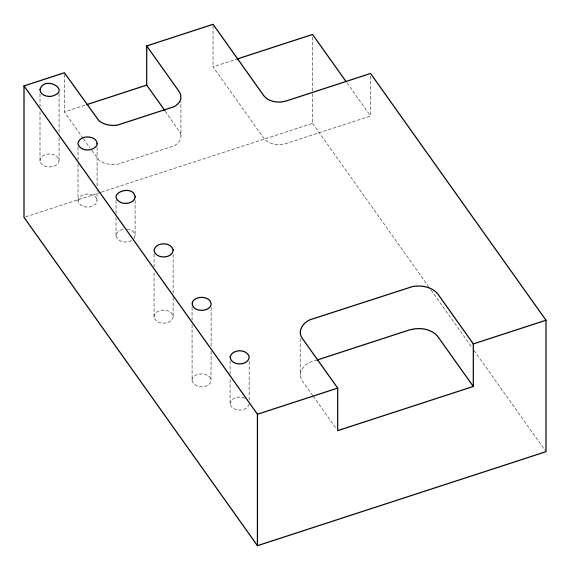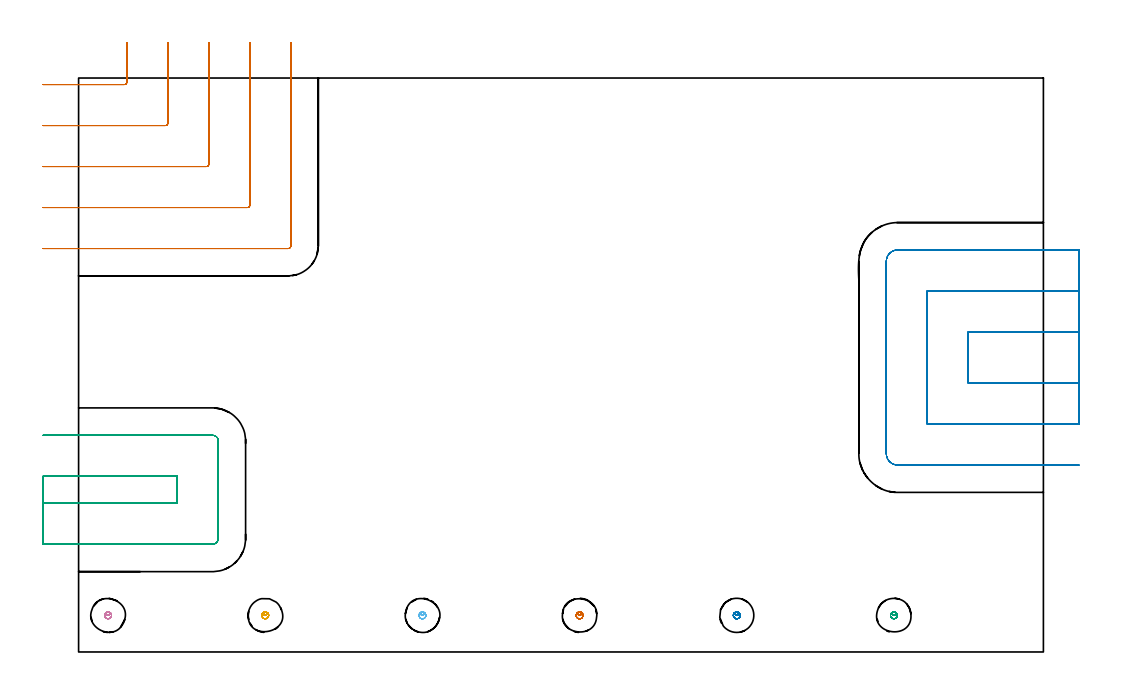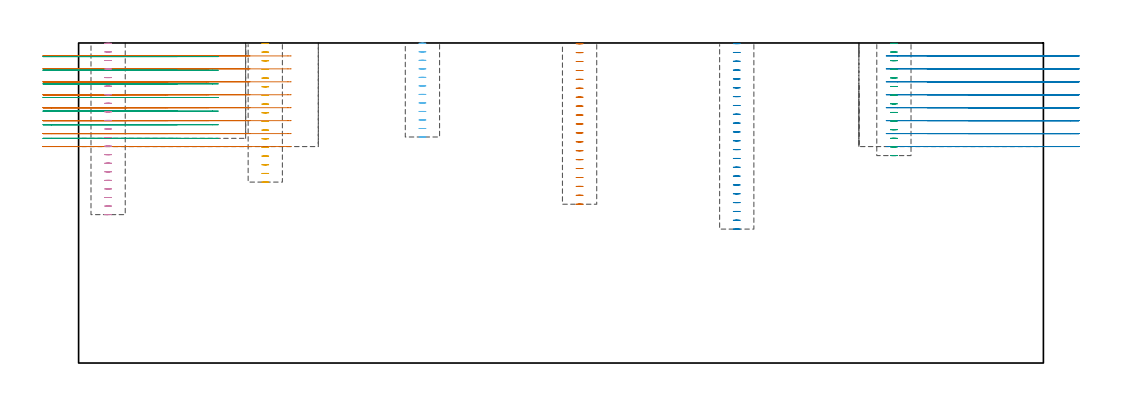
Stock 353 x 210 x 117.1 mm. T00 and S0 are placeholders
(PLAN: 9 operations, 1 tool changes, 30.3 min)
(1 MILL_CORNER_NOTCH_RECTANGULAR | CORNER_NOTCH_RECTANGULAR | UGT0201_094 | Follow Part, ap 5, ae 75% | 9.49 min | 239664 mm3)
(2 MILL_SLOT | SLOT_PARTIAL_RECTANGULAR | UGT0201_094 | Follow Part, ap 5, ae 75% | 11.05 min | 249267 mm3)
(3 MILL_SLOT_1 | SLOT_PARTIAL_RECTANGULAR_1 | UGT0201_094 | Follow Part, ap 5, ae 75% | 4.73 min | 125546 mm3)
(4 MILL_BLIND_HOLE_FROM_SOLID_MATERIAL | STEP1POCKET | NXT0201_010 | Spiral | 1 min | 7709 mm3)
(5 MILL_BLIND_HOLE_FROM_SOLID_MATERIAL_1 | STEP1POCKET_1 | NXT0201_010 | Spiral | 0.81 min | 6237 mm3)
(6 MILL_BLIND_HOLE_FROM_SOLID_MATERIAL_2 | STEP1POCKET_2 | NXT0201_010 | Spiral | 0.57 min | 4212 mm3)
(7 MILL_BLIND_HOLE_FROM_SOLID_MATERIAL_3 | STEP1POCKET_3 | NXT0201_010 | Spiral | 0.91 min | 7256 mm3)
(8 MILL_BLIND_HOLE_FROM_SOLID_MATERIAL_4 | STEP1POCKET_4 | NXT0201_010 | Spiral | 1.05 min | 8359 mm3)
(9 MILL_BLIND_HOLE_FROM_SOLID_MATERIAL_5 | STEP1POCKET_5 | NXT0201_010 | Spiral | 0.67 min | 5020 mm3)
(TOOL UGT0201_094 | End mill 20 mm | D20 FL38 Z4)
(TOOL NXT0201_010 | ENDMILL 10mm [2P460-1000-NA 1630] | D10 FL30 Z6)
(OP 1 MILL_CORNER_NOTCH_RECTANGULAR)
G17 G21 G94 G90
T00 M6
G54
G17 G0 G90 X-13. Y207.6 S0 M3
G43 Z127.1 H0
Z112.362
G94 G1 X-10. F250.
X16.705 F500.
G3 X17.7 Y208.595 R1.
G1 Y220.
Y223. F250.
G0 Z127.1
X-13. Y192.6
Z112.362
G1 X-10.
X31.705 F500.
G3 X32.7 Y193.595 R1.
G1 Y220.
Y223. F250.
G0 Z127.1
X-13. Y177.6
Z112.362
G1 X-10.
X46.705 F500.
G3 X47.7 Y178.595 R1.
G1 Y220.
Y223. F250.
G0 Z127.1
X-13. Y162.6
Z112.362
G1 X-10.
X61.704 F500.
G3 X62.7 Y163.596 R1.
G1 Y220.
Y223. F250.
G0 Z127.1
X-13. Y147.6
Z112.362
G1 X-10.
X76.6 F500.
G3 X77.7 Y148.7 R1.1
G1 Y220.
Y223. F250.
G0 Z127.1
X-13. Y207.6
Z107.625
G1 X-10.
X16.705 F500.
G3 X17.7 Y208.595 R1.
G1 Y220.
Y223. F250.
G0 Z127.1
X-13. Y192.6
Z107.625
G1 X-10.
X31.705 F500.
G3 X32.7 Y193.595 R1.
G1 Y220.
Y223. F250.
G0 Z127.1
X-13. Y177.6
Z107.625
G1 X-10.
X46.705 F500.
G3 X47.7 Y178.595 R1.
G1 Y220.
Y223. F250.
G0 Z127.1
X-13. Y162.6
Z107.625
G1 X-10.
X61.704 F500.
G3 X62.7 Y163.596 R1.
G1 Y220.
Y223. F250.
G0 Z127.1
X-13. Y147.6
Z107.625
G1 X-10.
X76.6 F500.
G3 X77.7 Y148.7 R1.1
G1 Y220.
Y223. F250.
G0 Z127.1
X-13. Y207.6
Z102.887
G1 X-10.
X16.705 F500.
G3 X17.7 Y208.595 R1.
G1 Y220.
Y223. F250.
G0 Z127.1
X-13. Y192.6
Z102.887
G1 X-10.
X31.705 F500.
G3 X32.7 Y193.595 R1.
G1 Y220.
Y223. F250.
G0 Z127.1
X-13. Y177.6
Z102.887
G1 X-10.
X46.705 F500.
G3 X47.7 Y178.595 R1.
G1 Y220.
Y223. F250.
G0 Z127.1
X-13. Y162.6
Z102.887
G1 X-10.
X61.704 F500.
G3 X62.7 Y163.596 R1.
G1 Y220.
Y223. F250.
G0 Z127.1
X-13. Y147.6
Z102.887
G1 X-10.
X76.6 F500.
G3 X77.7 Y148.7 R1.1
G1 Y220.
Y223. F250.
G0 Z127.1
X-13. Y207.6
Z98.15
G1 X-10.
X16.705 F500.
G3 X17.7 Y208.595 R1.
G1 Y220.
Y223. F250.
G0 Z127.1
X-13. Y192.6
Z98.15
G1 X-10.
X31.705 F500.
G3 X32.7 Y193.595 R1.
G1 Y220.
Y223. F250.
G0 Z127.1
X-13. Y177.6
Z98.15
G1 X-10.
X46.705 F500.
G3 X47.7 Y178.595 R1.
G1 Y220.
Y223. F250.
G0 Z127.1
X-13. Y162.6
Z98.15
G1 X-10.
X61.704 F500.
G3 X62.7 Y163.596 R1.
G1 Y220.
Y223. F250.
G0 Z127.1
X-13. Y147.6
Z98.15
G1 X-10.
X76.6 F500.
G3 X77.7 Y148.7 R1.1
G1 Y220.
Y223. F250.
G0 Z127.1
X-13. Y207.6
Z93.412
G1 X-10.
X16.705 F500.
G3 X17.7 Y208.595 R1.
G1 Y220.
Y223. F250.
G0 Z127.1
X-13. Y192.6
Z93.412
G1 X-10.
X31.705 F500.
G3 X32.7 Y193.595 R1.
G1 Y220.
Y223. F250.
G0 Z127.1
X-13. Y177.6
Z93.412
G1 X-10.
X46.705 F500.
G3 X47.7 Y178.595 R1.
G1 Y220.
Y223. F250.
G0 Z127.1
X-13. Y162.6
Z93.412
G1 X-10.
X61.704 F500.
G3 X62.7 Y163.596 R1.
G1 Y220.
Y223. F250.
G0 Z127.1
X-13. Y147.6
Z93.412
G1 X-10.
X76.6 F500.
G3 X77.7 Y148.7 R1.1
G1 Y220.
Y223. F250.
G0 Z127.1
X-13. Y207.6
Z88.675
G1 X-10.
X16.705 F500.
G3 X17.7 Y208.595 R1.
G1 Y220.
Y223. F250.
G0 Z127.1
X-13. Y192.6
Z88.675
G1 X-10.
X31.705 F500.
G3 X32.7 Y193.595 R1.
G1 Y220.
Y223. F250.
G0 Z127.1
X-13. Y177.6
Z88.675
G1 X-10.
X46.705 F500.
G3 X47.7 Y178.595 R1.
G1 Y220.
Y223. F250.
G0 Z127.1
X-13. Y162.6
Z88.675
G1 X-10.
X61.704 F500.
G3 X62.7 Y163.596 R1.
G1 Y220.
Y223. F250.
G0 Z127.1
X-13. Y147.6
Z88.675
G1 X-10.
X76.6 F500.
G3 X77.7 Y148.7 R1.1
G1 Y220.
Y223. F250.
G0 Z127.1
X-13. Y207.6
Z83.937
G1 X-10.
X16.705 F500.
G3 X17.7 Y208.595 R1.
G1 Y220.
Y223. F250.
G0 Z127.1
X-13. Y192.6
Z83.937
G1 X-10.
X31.705 F500.
G3 X32.7 Y193.595 R1.
G1 Y220.
Y223. F250.
G0 Z127.1
X-13. Y177.6
Z83.937
G1 X-10.
X46.705 F500.
G3 X47.7 Y178.595 R1.
G1 Y220.
Y223. F250.
G0 Z127.1
X-13. Y162.6
Z83.937
G1 X-10.
X61.704 F500.
G3 X62.7 Y163.596 R1.
G1 Y220.
Y223. F250.
G0 Z127.1
X-13. Y147.6
Z83.937
G1 X-10.
X76.6 F500.
G3 X77.7 Y148.7 R1.1
G1 Y220.
Y223. F250.
G0 Z127.1
X-13. Y207.6
Z79.2
G1 X-10.
X16.705 F500.
G3 X17.7 Y208.595 R1.
G1 Y220.
Y223. F250.
G0 Z127.1
X-13. Y192.6
Z79.2
G1 X-10.
X31.705 F500.
G3 X32.7 Y193.595 R1.
G1 Y220.
Y223. F250.
G0 Z127.1
X-13. Y177.6
Z79.2
G1 X-10.
X46.705 F500.
G3 X47.7 Y178.595 R1.
G1 Y220.
Y223. F250.
G0 Z127.1
X-13. Y162.6
Z79.2
G1 X-10.
X61.704 F500.
G3 X62.7 Y163.596 R1.
G1 Y220.
Y223. F250.
G0 Z127.1
X-13. Y147.6
Z79.2
G1 X-10.
X76.6 F500.
G3 X77.7 Y148.7 R1.1
G1 Y220.
Y223. F250.
G0 Z127.1
M5
M2
(OP 2 MILL_SLOT)
G17 G21 G94 G90
T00 M6
G54
G17 G0 G90 X366. Y117.1 S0 M3
G43 Z127.1 H0
Z112.362
G94 G1 X363. F250.
X325.5 F500.
Y98.4
X363.
X366. F250.
Y132.1
X363.
X310.5 F500.
Y83.4
X363.
X366. F250.
Y147.1
X363.
X299.7 F500.
G3 X295.5 Y142.9 R4.2
G1 Y72.6
G3 X299.7 Y68.4 R4.2
G1 X363.
X366. F250.
G0 Y117.1 Z107.625
G1 X363.
X325.5 F500.
Y98.4
X363.
X366. F250.
Y132.1
X363.
X310.5 F500.
Y83.4
X363.
X366. F250.
Y147.1
X363.
X299.7 F500.
G3 X295.5 Y142.9 R4.2
G1 Y72.6
G3 X299.7 Y68.4 R4.2
G1 X363.
X366. F250.
G0 Y117.1 Z102.887
G1 X363.
X325.5 F500.
Y98.4
X363.
X366. F250.
Y132.1
X363.
X310.5 F500.
Y83.4
X363.
X366. F250.
Y147.1
X363.
X299.7 F500.
G3 X295.5 Y142.9 R4.2
G1 Y72.6
G3 X299.7 Y68.4 R4.2
G1 X363.
X366. F250.
G0 Y117.1 Z98.15
G1 X363.
X325.5 F500.
Y98.4
X363.
X366. F250.
Y132.1
X363.
X310.5 F500.
Y83.4
X363.
X366. F250.
Y147.1
X363.
X299.7 F500.
G3 X295.5 Y142.9 R4.2
G1 Y72.6
G3 X299.7 Y68.4 R4.2
G1 X363.
X366. F250.
G0 Y117.1 Z93.412
G1 X363.
X325.5 F500.
Y98.4
X363.
X366. F250.
Y132.1
X363.
X310.5 F500.
Y83.4
X363.
X366. F250.
Y147.1
X363.
X299.7 F500.
G3 X295.5 Y142.9 R4.2
G1 Y72.6
G3 X299.7 Y68.4 R4.2
G1 X363.
X366. F250.
G0 Y117.1 Z88.675
G1 X363.
X325.5 F500.
Y98.4
X363.
X366. F250.
Y132.1
X363.
X310.5 F500.
Y83.4
X363.
X366. F250.
Y147.1
X363.
X299.7 F500.
G3 X295.5 Y142.9 R4.2
G1 Y72.6
G3 X299.7 Y68.4 R4.2
G1 X363.
X366. F250.
G0 Y117.1 Z83.937
G1 X363.
X325.5 F500.
Y98.4
X363.
X366. F250.
Y132.1
X363.
X310.5 F500.
Y83.4
X363.
X366. F250.
Y147.1
X363.
X299.7 F500.
G3 X295.5 Y142.9 R4.2
G1 Y72.6
G3 X299.7 Y68.4 R4.2
G1 X363.
X366. F250.
G0 Y117.1 Z79.2
G1 X363.
X325.5 F500.
Y98.4
X363.
X366. F250.
Y132.1
X363.
X310.5 F500.
Y83.4
X363.
X366. F250.
Y147.1
X363.
X299.7 F500.
G3 X295.5 Y142.9 R4.2
G1 Y72.6
G3 X299.7 Y68.4 R4.2
G1 X363.
X366. F250.
G0 Z127.1
M5
M2
(OP 3 MILL_SLOT_1)
G17 G21 G94 G90
T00 M6
G54
G17 G0 G90 X-13. Y54.4 S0 M3
G43 Z127.1 H0
Z112.114
G94 G1 X-10. F250.
X36.1 F500.
Y64.3
X-10.
X-13. F250.
Y39.4
X-10.
X49. F500.
G3 X51.1 Y41.5 R2.1
G1 Y77.2
G3 X49. Y79.3 R2.1
G1 X-10.
X-13. F250.
G0 Y54.4 Z107.128
G1 X-10.
X36.1 F500.
Y64.3
X-10.
X-13. F250.
Y39.4
X-10.
X49. F500.
G3 X51.1 Y41.5 R2.1
G1 Y77.2
G3 X49. Y79.3 R2.1
G1 X-10.
X-13. F250.
G0 Y54.4 Z102.143
G1 X-10.
X36.1 F500.
Y64.3
X-10.
X-13. F250.
Y39.4
X-10.
X49. F500.
G3 X51.1 Y41.5 R2.1
G1 Y77.2
G3 X49. Y79.3 R2.1
G1 X-10.
X-13. F250.
G0 Y54.4 Z97.157
G1 X-10.
X36.1 F500.
Y64.3
X-10.
X-13. F250.
Y39.4
X-10.
X49. F500.
G3 X51.1 Y41.5 R2.1
G1 Y77.2
G3 X49. Y79.3 R2.1
G1 X-10.
X-13. F250.
G0 Y54.4 Z92.171
G1 X-10.
X36.1 F500.
Y64.3
X-10.
X-13. F250.
Y39.4
X-10.
X49. F500.
G3 X51.1 Y41.5 R2.1
G1 Y77.2
G3 X49. Y79.3 R2.1
G1 X-10.
X-13. F250.
G0 Y54.4 Z87.186
G1 X-10.
X36.1 F500.
Y64.3
X-10.
X-13. F250.
Y39.4
X-10.
X49. F500.
G3 X51.1 Y41.5 R2.1
G1 Y77.2
G3 X49. Y79.3 R2.1
G1 X-10.
X-13. F250.
G0 Y54.4 Z82.2
G1 X-10.
X36.1 F500.
Y64.3
X-10.
X-13. F250.
Y39.4
X-10.
X49. F500.
G3 X51.1 Y41.5 R2.1
G1 Y77.2
G3 X49. Y79.3 R2.1
G1 X-10.
X-13. F250.
G0 Z127.1
M5
M2
(OP 4 MILL_BLIND_HOLE_FROM_SOLID_MATERIAL)
G17 G21 G94 G90
T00 M6
G54
G17 G0 G90 X10.8 Y13.4 S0 M3
G43 Z127.1 H1
Z116.967
G94 G3 X11.425 Y14.025 R0.625 F250.
X10.8 Y14.65 R0.625
X9.55 Y13.4 R1.25
X10.8 Y14.65 R-1.25
X10.175 Y14.025 R0.625
X10.8 Y13.4 R0.625
G0 Z113.833
G3 X11.425 Y14.025 R0.625
X10.8 Y14.65 R0.625
X9.55 Y13.4 R1.25
X10.8 Y14.65 R-1.25
X10.175 Y14.025 R0.625
X10.8 Y13.4 R0.625
G0 Z110.7
G3 X11.425 Y14.025 R0.625
X10.8 Y14.65 R0.625
X9.55 Y13.4 R1.25
X10.8 Y14.65 R-1.25
X10.175 Y14.025 R0.625
X10.8 Y13.4 R0.625
G0 Z107.567
G3 X11.425 Y14.025 R0.625
X10.8 Y14.65 R0.625
X9.55 Y13.4 R1.25
X10.8 Y14.65 R-1.25
X10.175 Y14.025 R0.625
X10.8 Y13.4 R0.625
G0 Z104.433
G3 X11.425 Y14.025 R0.625
X10.8 Y14.65 R0.625
X9.55 Y13.4 R1.25
X10.8 Y14.65 R-1.25
X10.175 Y14.025 R0.625
X10.8 Y13.4 R0.625
G0 Z101.3
G3 X11.425 Y14.025 R0.625
X10.8 Y14.65 R0.625
X9.55 Y13.4 R1.25
X10.8 Y14.65 R-1.25
X10.175 Y14.025 R0.625
X10.8 Y13.4 R0.625
G0 Z98.167
G3 X11.425 Y14.025 R0.625
X10.8 Y14.65 R0.625
X9.55 Y13.4 R1.25
X10.8 Y14.65 R-1.25
X10.175 Y14.025 R0.625
X10.8 Y13.4 R0.625
G0 Z95.033
G3 X11.425 Y14.025 R0.625
X10.8 Y14.65 R0.625
X9.55 Y13.4 R1.25
X10.8 Y14.65 R-1.25
X10.175 Y14.025 R0.625
X10.8 Y13.4 R0.625
G0 Z91.9
G3 X11.425 Y14.025 R0.625
X10.8 Y14.65 R0.625
X9.55 Y13.4 R1.25
X10.8 Y14.65 R-1.25
X10.175 Y14.025 R0.625
X10.8 Y13.4 R0.625
G0 Z88.767
G3 X11.425 Y14.025 R0.625
X10.8 Y14.65 R0.625
X9.55 Y13.4 R1.25
X10.8 Y14.65 R-1.25
X10.175 Y14.025 R0.625
X10.8 Y13.4 R0.625
G0 Z85.633
G3 X11.425 Y14.025 R0.625
X10.8 Y14.65 R0.625
X9.55 Y13.4 R1.25
X10.8 Y14.65 R-1.25
X10.175 Y14.025 R0.625
X10.8 Y13.4 R0.625
G0 Z82.5
G3 X11.425 Y14.025 R0.625
X10.8 Y14.65 R0.625
X9.55 Y13.4 R1.25
X10.8 Y14.65 R-1.25
X10.175 Y14.025 R0.625
X10.8 Y13.4 R0.625
G0 Z79.367
G3 X11.425 Y14.025 R0.625
X10.8 Y14.65 R0.625
X9.55 Y13.4 R1.25
X10.8 Y14.65 R-1.25
X10.175 Y14.025 R0.625
X10.8 Y13.4 R0.625
G0 Z76.233
G3 X11.425 Y14.025 R0.625
X10.8 Y14.65 R0.625
X9.55 Y13.4 R1.25
X10.8 Y14.65 R-1.25
X10.175 Y14.025 R0.625
X10.8 Y13.4 R0.625
G0 Z73.1
G3 X11.425 Y14.025 R0.625
X10.8 Y14.65 R0.625
X9.55 Y13.4 R1.25
X10.8 Y14.65 R-1.25
X10.175 Y14.025 R0.625
X10.8 Y13.4 R0.625
G0 Z69.967
G3 X11.425 Y14.025 R0.625
X10.8 Y14.65 R0.625
X9.55 Y13.4 R1.25
X10.8 Y14.65 R-1.25
X10.175 Y14.025 R0.625
X10.8 Y13.4 R0.625
G0 Z66.833
G3 X11.425 Y14.025 R0.625
X10.8 Y14.65 R0.625
X9.55 Y13.4 R1.25
X10.8 Y14.65 R-1.25
X10.175 Y14.025 R0.625
X10.8 Y13.4 R0.625
G0 Z63.7
G3 X11.425 Y14.025 R0.625
X10.8 Y14.65 R0.625
X9.55 Y13.4 R1.25
X10.8 Y14.65 R-1.25
X10.175 Y14.025 R0.625
X10.8 Y13.4 R0.625
G0 Z60.567
G3 X11.425 Y14.025 R0.625
X10.8 Y14.65 R0.625
X9.55 Y13.4 R1.25
X10.8 Y14.65 R-1.25
X10.175 Y14.025 R0.625
X10.8 Y13.4 R0.625
G0 Z57.433
G3 X11.425 Y14.025 R0.625
X10.8 Y14.65 R0.625
X9.55 Y13.4 R1.25
X10.8 Y14.65 R-1.25
X10.175 Y14.025 R0.625
X10.8 Y13.4 R0.625
G0 Z54.3
G3 X11.425 Y14.025 R0.625
X10.8 Y14.65 R0.625
X9.55 Y13.4 R1.25
X10.8 Y14.65 R-1.25
X10.175 Y14.025 R0.625
X10.8 Y13.4 R0.625
G0 Z127.1
M5
M2
(OP 5 MILL_BLIND_HOLE_FROM_SOLID_MATERIAL_1)
G17 G21 G94 G90
T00 M6
G54
G17 G0 G90 X68.3 Y13.4 S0 M3
G43 Z127.1 H1
Z116.929
G94 G3 X68.925 Y14.025 R0.625 F250.
X68.3 Y14.65 R0.625
X67.05 Y13.4 R1.25
X68.3 Y14.65 R-1.25
X67.675 Y14.025 R0.625
X68.3 Y13.4 R0.625
G0 Z113.759
G3 X68.925 Y14.025 R0.625
X68.3 Y14.65 R0.625
X67.05 Y13.4 R1.25
X68.3 Y14.65 R-1.25
X67.675 Y14.025 R0.625
X68.3 Y13.4 R0.625
G0 Z110.588
G3 X68.925 Y14.025 R0.625
X68.3 Y14.65 R0.625
X67.05 Y13.4 R1.25
X68.3 Y14.65 R-1.25
X67.675 Y14.025 R0.625
X68.3 Y13.4 R0.625
G0 Z107.418
G3 X68.925 Y14.025 R0.625
X68.3 Y14.65 R0.625
X67.05 Y13.4 R1.25
X68.3 Y14.65 R-1.25
X67.675 Y14.025 R0.625
X68.3 Y13.4 R0.625
G0 Z104.247
G3 X68.925 Y14.025 R0.625
X68.3 Y14.65 R0.625
X67.05 Y13.4 R1.25
X68.3 Y14.65 R-1.25
X67.675 Y14.025 R0.625
X68.3 Y13.4 R0.625
G0 Z101.076
G3 X68.925 Y14.025 R0.625
X68.3 Y14.65 R0.625
X67.05 Y13.4 R1.25
X68.3 Y14.65 R-1.25
X67.675 Y14.025 R0.625
X68.3 Y13.4 R0.625
G0 Z97.906
G3 X68.925 Y14.025 R0.625
X68.3 Y14.65 R0.625
X67.05 Y13.4 R1.25
X68.3 Y14.65 R-1.25
X67.675 Y14.025 R0.625
X68.3 Y13.4 R0.625
G0 Z94.735
G3 X68.925 Y14.025 R0.625
X68.3 Y14.65 R0.625
X67.05 Y13.4 R1.25
X68.3 Y14.65 R-1.25
X67.675 Y14.025 R0.625
X68.3 Y13.4 R0.625
G0 Z91.565
G3 X68.925 Y14.025 R0.625
X68.3 Y14.65 R0.625
X67.05 Y13.4 R1.25
X68.3 Y14.65 R-1.25
X67.675 Y14.025 R0.625
X68.3 Y13.4 R0.625
G0 Z88.394
G3 X68.925 Y14.025 R0.625
X68.3 Y14.65 R0.625
X67.05 Y13.4 R1.25
X68.3 Y14.65 R-1.25
X67.675 Y14.025 R0.625
X68.3 Y13.4 R0.625
G0 Z85.224
G3 X68.925 Y14.025 R0.625
X68.3 Y14.65 R0.625
X67.05 Y13.4 R1.25
X68.3 Y14.65 R-1.25
X67.675 Y14.025 R0.625
X68.3 Y13.4 R0.625
G0 Z82.053
G3 X68.925 Y14.025 R0.625
X68.3 Y14.65 R0.625
X67.05 Y13.4 R1.25
X68.3 Y14.65 R-1.25
X67.675 Y14.025 R0.625
X68.3 Y13.4 R0.625
G0 Z78.882
G3 X68.925 Y14.025 R0.625
X68.3 Y14.65 R0.625
X67.05 Y13.4 R1.25
X68.3 Y14.65 R-1.25
X67.675 Y14.025 R0.625
X68.3 Y13.4 R0.625
G0 Z75.712
G3 X68.925 Y14.025 R0.625
X68.3 Y14.65 R0.625
X67.05 Y13.4 R1.25
X68.3 Y14.65 R-1.25
X67.675 Y14.025 R0.625
X68.3 Y13.4 R0.625
G0 Z72.541
G3 X68.925 Y14.025 R0.625
X68.3 Y14.65 R0.625
X67.05 Y13.4 R1.25
X68.3 Y14.65 R-1.25
X67.675 Y14.025 R0.625
X68.3 Y13.4 R0.625
G0 Z69.371
G3 X68.925 Y14.025 R0.625
X68.3 Y14.65 R0.625
X67.05 Y13.4 R1.25
X68.3 Y14.65 R-1.25
X67.675 Y14.025 R0.625
X68.3 Y13.4 R0.625
G0 Z66.2
G3 X68.925 Y14.025 R0.625
X68.3 Y14.65 R0.625
X67.05 Y13.4 R1.25
X68.3 Y14.65 R-1.25
X67.675 Y14.025 R0.625
X68.3 Y13.4 R0.625
G0 Z127.1
M5
M2
(OP 6 MILL_BLIND_HOLE_FROM_SOLID_MATERIAL_2)
G17 G21 G94 G90
T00 M6
G54
G17 G0 G90 X125.8 Y13.4 S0 M3
G43 Z127.1 H1
Z116.983
G94 G3 X126.425 Y14.025 R0.625 F250.
X125.8 Y14.65 R0.625
X124.55 Y13.4 R1.25
X125.8 Y14.65 R-1.25
X125.175 Y14.025 R0.625
X125.8 Y13.4 R0.625
G0 Z113.867
G3 X126.425 Y14.025 R0.625
X125.8 Y14.65 R0.625
X124.55 Y13.4 R1.25
X125.8 Y14.65 R-1.25
X125.175 Y14.025 R0.625
X125.8 Y13.4 R0.625
G0 Z110.75
G3 X126.425 Y14.025 R0.625
X125.8 Y14.65 R0.625
X124.55 Y13.4 R1.25
X125.8 Y14.65 R-1.25
X125.175 Y14.025 R0.625
X125.8 Y13.4 R0.625
G0 Z107.633
G3 X126.425 Y14.025 R0.625
X125.8 Y14.65 R0.625
X124.55 Y13.4 R1.25
X125.8 Y14.65 R-1.25
X125.175 Y14.025 R0.625
X125.8 Y13.4 R0.625
G0 Z104.517
G3 X126.425 Y14.025 R0.625
X125.8 Y14.65 R0.625
X124.55 Y13.4 R1.25
X125.8 Y14.65 R-1.25
X125.175 Y14.025 R0.625
X125.8 Y13.4 R0.625
G0 Z101.4
G3 X126.425 Y14.025 R0.625
X125.8 Y14.65 R0.625
X124.55 Y13.4 R1.25
X125.8 Y14.65 R-1.25
X125.175 Y14.025 R0.625
X125.8 Y13.4 R0.625
G0 Z98.283
G3 X126.425 Y14.025 R0.625
X125.8 Y14.65 R0.625
X124.55 Y13.4 R1.25
X125.8 Y14.65 R-1.25
X125.175 Y14.025 R0.625
X125.8 Y13.4 R0.625
G0 Z95.167
G3 X126.425 Y14.025 R0.625
X125.8 Y14.65 R0.625
X124.55 Y13.4 R1.25
X125.8 Y14.65 R-1.25
X125.175 Y14.025 R0.625
X125.8 Y13.4 R0.625
G0 Z92.05
G3 X126.425 Y14.025 R0.625
X125.8 Y14.65 R0.625
X124.55 Y13.4 R1.25
X125.8 Y14.65 R-1.25
X125.175 Y14.025 R0.625
X125.8 Y13.4 R0.625
G0 Z88.933
G3 X126.425 Y14.025 R0.625
X125.8 Y14.65 R0.625
X124.55 Y13.4 R1.25
X125.8 Y14.65 R-1.25
X125.175 Y14.025 R0.625
X125.8 Y13.4 R0.625
G0 Z85.817
G3 X126.425 Y14.025 R0.625
X125.8 Y14.65 R0.625
X124.55 Y13.4 R1.25
X125.8 Y14.65 R-1.25
X125.175 Y14.025 R0.625
X125.8 Y13.4 R0.625
G0 Z82.7
G3 X126.425 Y14.025 R0.625
X125.8 Y14.65 R0.625
X124.55 Y13.4 R1.25
X125.8 Y14.65 R-1.25
X125.175 Y14.025 R0.625
X125.8 Y13.4 R0.625
G0 Z127.1
M5
M2
(OP 7 MILL_BLIND_HOLE_FROM_SOLID_MATERIAL_3)
G17 G21 G94 G90
T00 M6
G54
G17 G0 G90 X183.3 Y13.4 S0 M3
G43 Z127.1 H1
Z116.837
G94 G3 X183.925 Y14.025 R0.625 F250.
X183.3 Y14.65 R0.625
X182.05 Y13.4 R1.25
X183.3 Y14.65 R-1.25
X182.675 Y14.025 R0.625
X183.3 Y13.4 R0.625
G0 Z113.574
G3 X183.925 Y14.025 R0.625
X183.3 Y14.65 R0.625
X182.05 Y13.4 R1.25
X183.3 Y14.65 R-1.25
X182.675 Y14.025 R0.625
X183.3 Y13.4 R0.625
G0 Z110.311
G3 X183.925 Y14.025 R0.625
X183.3 Y14.65 R0.625
X182.05 Y13.4 R1.25
X183.3 Y14.65 R-1.25
X182.675 Y14.025 R0.625
X183.3 Y13.4 R0.625
G0 Z107.047
G3 X183.925 Y14.025 R0.625
X183.3 Y14.65 R0.625
X182.05 Y13.4 R1.25
X183.3 Y14.65 R-1.25
X182.675 Y14.025 R0.625
X183.3 Y13.4 R0.625
G0 Z103.784
G3 X183.925 Y14.025 R0.625
X183.3 Y14.65 R0.625
X182.05 Y13.4 R1.25
X183.3 Y14.65 R-1.25
X182.675 Y14.025 R0.625
X183.3 Y13.4 R0.625
G0 Z100.521
G3 X183.925 Y14.025 R0.625
X183.3 Y14.65 R0.625
X182.05 Y13.4 R1.25
X183.3 Y14.65 R-1.25
X182.675 Y14.025 R0.625
X183.3 Y13.4 R0.625
G0 Z97.258
G3 X183.925 Y14.025 R0.625
X183.3 Y14.65 R0.625
X182.05 Y13.4 R1.25
X183.3 Y14.65 R-1.25
X182.675 Y14.025 R0.625
X183.3 Y13.4 R0.625
G0 Z93.995
G3 X183.925 Y14.025 R0.625
X183.3 Y14.65 R0.625
X182.05 Y13.4 R1.25
X183.3 Y14.65 R-1.25
X182.675 Y14.025 R0.625
X183.3 Y13.4 R0.625
G0 Z90.732
G3 X183.925 Y14.025 R0.625
X183.3 Y14.65 R0.625
X182.05 Y13.4 R1.25
X183.3 Y14.65 R-1.25
X182.675 Y14.025 R0.625
X183.3 Y13.4 R0.625
G0 Z87.468
G3 X183.925 Y14.025 R0.625
X183.3 Y14.65 R0.625
X182.05 Y13.4 R1.25
X183.3 Y14.65 R-1.25
X182.675 Y14.025 R0.625
X183.3 Y13.4 R0.625
G0 Z84.205
G3 X183.925 Y14.025 R0.625
X183.3 Y14.65 R0.625
X182.05 Y13.4 R1.25
X183.3 Y14.65 R-1.25
X182.675 Y14.025 R0.625
X183.3 Y13.4 R0.625
G0 Z80.942
G3 X183.925 Y14.025 R0.625
X183.3 Y14.65 R0.625
X182.05 Y13.4 R1.25
X183.3 Y14.65 R-1.25
X182.675 Y14.025 R0.625
X183.3 Y13.4 R0.625
G0 Z77.679
G3 X183.925 Y14.025 R0.625
X183.3 Y14.65 R0.625
X182.05 Y13.4 R1.25
X183.3 Y14.65 R-1.25
X182.675 Y14.025 R0.625
X183.3 Y13.4 R0.625
G0 Z74.416
G3 X183.925 Y14.025 R0.625
X183.3 Y14.65 R0.625
X182.05 Y13.4 R1.25
X183.3 Y14.65 R-1.25
X182.675 Y14.025 R0.625
X183.3 Y13.4 R0.625
G0 Z71.153
G3 X183.925 Y14.025 R0.625
X183.3 Y14.65 R0.625
X182.05 Y13.4 R1.25
X183.3 Y14.65 R-1.25
X182.675 Y14.025 R0.625
X183.3 Y13.4 R0.625
G0 Z67.889
G3 X183.925 Y14.025 R0.625
X183.3 Y14.65 R0.625
X182.05 Y13.4 R1.25
X183.3 Y14.65 R-1.25
X182.675 Y14.025 R0.625
X183.3 Y13.4 R0.625
G0 Z64.626
G3 X183.925 Y14.025 R0.625
X183.3 Y14.65 R0.625
X182.05 Y13.4 R1.25
X183.3 Y14.65 R-1.25
X182.675 Y14.025 R0.625
X183.3 Y13.4 R0.625
G0 Z61.363
G3 X183.925 Y14.025 R0.625
X183.3 Y14.65 R0.625
X182.05 Y13.4 R1.25
X183.3 Y14.65 R-1.25
X182.675 Y14.025 R0.625
X183.3 Y13.4 R0.625
G0 Z58.1
G3 X183.925 Y14.025 R0.625
X183.3 Y14.65 R0.625
X182.05 Y13.4 R1.25
X183.3 Y14.65 R-1.25
X182.675 Y14.025 R0.625
X183.3 Y13.4 R0.625
G0 Z127.1
M5
M2
(OP 8 MILL_BLIND_HOLE_FROM_SOLID_MATERIAL_4)
G17 G21 G94 G90
T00 M6
G54
G17 G0 G90 X240.8 Y13.4 S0 M3
G43 Z127.1 H1
Z116.868
G94 G3 X241.425 Y14.025 R0.625 F250.
X240.8 Y14.65 R0.625
X239.55 Y13.4 R1.25
X240.8 Y14.65 R-1.25
X240.175 Y14.025 R0.625
X240.8 Y13.4 R0.625
G0 Z113.636
G3 X241.425 Y14.025 R0.625
X240.8 Y14.65 R0.625
X239.55 Y13.4 R1.25
X240.8 Y14.65 R-1.25
X240.175 Y14.025 R0.625
X240.8 Y13.4 R0.625
G0 Z110.405
G3 X241.425 Y14.025 R0.625
X240.8 Y14.65 R0.625
X239.55 Y13.4 R1.25
X240.8 Y14.65 R-1.25
X240.175 Y14.025 R0.625
X240.8 Y13.4 R0.625
G0 Z107.173
G3 X241.425 Y14.025 R0.625
X240.8 Y14.65 R0.625
X239.55 Y13.4 R1.25
X240.8 Y14.65 R-1.25
X240.175 Y14.025 R0.625
X240.8 Y13.4 R0.625
G0 Z103.941
G3 X241.425 Y14.025 R0.625
X240.8 Y14.65 R0.625
X239.55 Y13.4 R1.25
X240.8 Y14.65 R-1.25
X240.175 Y14.025 R0.625
X240.8 Y13.4 R0.625
G0 Z100.709
G3 X241.425 Y14.025 R0.625
X240.8 Y14.65 R0.625
X239.55 Y13.4 R1.25
X240.8 Y14.65 R-1.25
X240.175 Y14.025 R0.625
X240.8 Y13.4 R0.625
G0 Z97.477
G3 X241.425 Y14.025 R0.625
X240.8 Y14.65 R0.625
X239.55 Y13.4 R1.25
X240.8 Y14.65 R-1.25
X240.175 Y14.025 R0.625
X240.8 Y13.4 R0.625
G0 Z94.245
G3 X241.425 Y14.025 R0.625
X240.8 Y14.65 R0.625
X239.55 Y13.4 R1.25
X240.8 Y14.65 R-1.25
X240.175 Y14.025 R0.625
X240.8 Y13.4 R0.625
G0 Z91.014
G3 X241.425 Y14.025 R0.625
X240.8 Y14.65 R0.625
X239.55 Y13.4 R1.25
X240.8 Y14.65 R-1.25
X240.175 Y14.025 R0.625
X240.8 Y13.4 R0.625
G0 Z87.782
G3 X241.425 Y14.025 R0.625
X240.8 Y14.65 R0.625
X239.55 Y13.4 R1.25
X240.8 Y14.65 R-1.25
X240.175 Y14.025 R0.625
X240.8 Y13.4 R0.625
G0 Z84.55
G3 X241.425 Y14.025 R0.625
X240.8 Y14.65 R0.625
X239.55 Y13.4 R1.25
X240.8 Y14.65 R-1.25
X240.175 Y14.025 R0.625
X240.8 Y13.4 R0.625
G0 Z81.318
G3 X241.425 Y14.025 R0.625
X240.8 Y14.65 R0.625
X239.55 Y13.4 R1.25
X240.8 Y14.65 R-1.25
X240.175 Y14.025 R0.625
X240.8 Y13.4 R0.625
G0 Z78.086
G3 X241.425 Y14.025 R0.625
X240.8 Y14.65 R0.625
X239.55 Y13.4 R1.25
X240.8 Y14.65 R-1.25
X240.175 Y14.025 R0.625
X240.8 Y13.4 R0.625
G0 Z74.855
G3 X241.425 Y14.025 R0.625
X240.8 Y14.65 R0.625
X239.55 Y13.4 R1.25
X240.8 Y14.65 R-1.25
X240.175 Y14.025 R0.625
X240.8 Y13.4 R0.625
G0 Z71.623
G3 X241.425 Y14.025 R0.625
X240.8 Y14.65 R0.625
X239.55 Y13.4 R1.25
X240.8 Y14.65 R-1.25
X240.175 Y14.025 R0.625
X240.8 Y13.4 R0.625
G0 Z68.391
G3 X241.425 Y14.025 R0.625
X240.8 Y14.65 R0.625
X239.55 Y13.4 R1.25
X240.8 Y14.65 R-1.25
X240.175 Y14.025 R0.625
X240.8 Y13.4 R0.625
G0 Z65.159
G3 X241.425 Y14.025 R0.625
X240.8 Y14.65 R0.625
X239.55 Y13.4 R1.25
X240.8 Y14.65 R-1.25
X240.175 Y14.025 R0.625
X240.8 Y13.4 R0.625
G0 Z61.927
G3 X241.425 Y14.025 R0.625
X240.8 Y14.65 R0.625
X239.55 Y13.4 R1.25
X240.8 Y14.65 R-1.25
X240.175 Y14.025 R0.625
X240.8 Y13.4 R0.625
G0 Z58.695
G3 X241.425 Y14.025 R0.625
X240.8 Y14.65 R0.625
X239.55 Y13.4 R1.25
X240.8 Y14.65 R-1.25
X240.175 Y14.025 R0.625
X240.8 Y13.4 R0.625
G0 Z55.464
G3 X241.425 Y14.025 R0.625
X240.8 Y14.65 R0.625
X239.55 Y13.4 R1.25
X240.8 Y14.65 R-1.25
X240.175 Y14.025 R0.625
X240.8 Y13.4 R0.625
G0 Z52.232
G3 X241.425 Y14.025 R0.625
X240.8 Y14.65 R0.625
X239.55 Y13.4 R1.25
X240.8 Y14.65 R-1.25
X240.175 Y14.025 R0.625
X240.8 Y13.4 R0.625
G0 Z49.
G3 X241.425 Y14.025 R0.625
X240.8 Y14.65 R0.625
X239.55 Y13.4 R1.25
X240.8 Y14.65 R-1.25
X240.175 Y14.025 R0.625
X240.8 Y13.4 R0.625
G0 Z127.1
M5
M2
(OP 9 MILL_BLIND_HOLE_FROM_SOLID_MATERIAL_5)
G17 G21 G94 G90
T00 M6
G54
G17 G0 G90 X298.3 Y13.4 S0 M3
G43 Z127.1 H1
Z116.943
G94 G3 X298.925 Y14.025 R0.625 F250.
X298.3 Y14.65 R0.625
X297.05 Y13.4 R1.25
X298.3 Y14.65 R-1.25
X297.675 Y14.025 R0.625
X298.3 Y13.4 R0.625
G0 Z113.786
G3 X298.925 Y14.025 R0.625
X298.3 Y14.65 R0.625
X297.05 Y13.4 R1.25
X298.3 Y14.65 R-1.25
X297.675 Y14.025 R0.625
X298.3 Y13.4 R0.625
G0 Z110.629
G3 X298.925 Y14.025 R0.625
X298.3 Y14.65 R0.625
X297.05 Y13.4 R1.25
X298.3 Y14.65 R-1.25
X297.675 Y14.025 R0.625
X298.3 Y13.4 R0.625
G0 Z107.471
G3 X298.925 Y14.025 R0.625
X298.3 Y14.65 R0.625
X297.05 Y13.4 R1.25
X298.3 Y14.65 R-1.25
X297.675 Y14.025 R0.625
X298.3 Y13.4 R0.625
G0 Z104.314
G3 X298.925 Y14.025 R0.625
X298.3 Y14.65 R0.625
X297.05 Y13.4 R1.25
X298.3 Y14.65 R-1.25
X297.675 Y14.025 R0.625
X298.3 Y13.4 R0.625
G0 Z101.157
G3 X298.925 Y14.025 R0.625
X298.3 Y14.65 R0.625
X297.05 Y13.4 R1.25
X298.3 Y14.65 R-1.25
X297.675 Y14.025 R0.625
X298.3 Y13.4 R0.625
G0 Z98.
G3 X298.925 Y14.025 R0.625
X298.3 Y14.65 R0.625
X297.05 Y13.4 R1.25
X298.3 Y14.65 R-1.25
X297.675 Y14.025 R0.625
X298.3 Y13.4 R0.625
G0 Z94.843
G3 X298.925 Y14.025 R0.625
X298.3 Y14.65 R0.625
X297.05 Y13.4 R1.25
X298.3 Y14.65 R-1.25
X297.675 Y14.025 R0.625
X298.3 Y13.4 R0.625
G0 Z91.686
G3 X298.925 Y14.025 R0.625
X298.3 Y14.65 R0.625
X297.05 Y13.4 R1.25
X298.3 Y14.65 R-1.25
X297.675 Y14.025 R0.625
X298.3 Y13.4 R0.625
G0 Z88.529
G3 X298.925 Y14.025 R0.625
X298.3 Y14.65 R0.625
X297.05 Y13.4 R1.25
X298.3 Y14.65 R-1.25
X297.675 Y14.025 R0.625
X298.3 Y13.4 R0.625
G0 Z85.371
G3 X298.925 Y14.025 R0.625
X298.3 Y14.65 R0.625
X297.05 Y13.4 R1.25
X298.3 Y14.65 R-1.25
X297.675 Y14.025 R0.625
X298.3 Y13.4 R0.625
G0 Z82.214
G3 X298.925 Y14.025 R0.625
X298.3 Y14.65 R0.625
X297.05 Y13.4 R1.25
X298.3 Y14.65 R-1.25
X297.675 Y14.025 R0.625
X298.3 Y13.4 R0.625
G0 Z79.057
G3 X298.925 Y14.025 R0.625
X298.3 Y14.65 R0.625
X297.05 Y13.4 R1.25
X298.3 Y14.65 R-1.25
X297.675 Y14.025 R0.625
X298.3 Y13.4 R0.625
G0 Z75.9
G3 X298.925 Y14.025 R0.625
X298.3 Y14.65 R0.625
X297.05 Y13.4 R1.25
X298.3 Y14.65 R-1.25
X297.675 Y14.025 R0.625
X298.3 Y13.4 R0.625
G0 Z127.1
M5
M2
